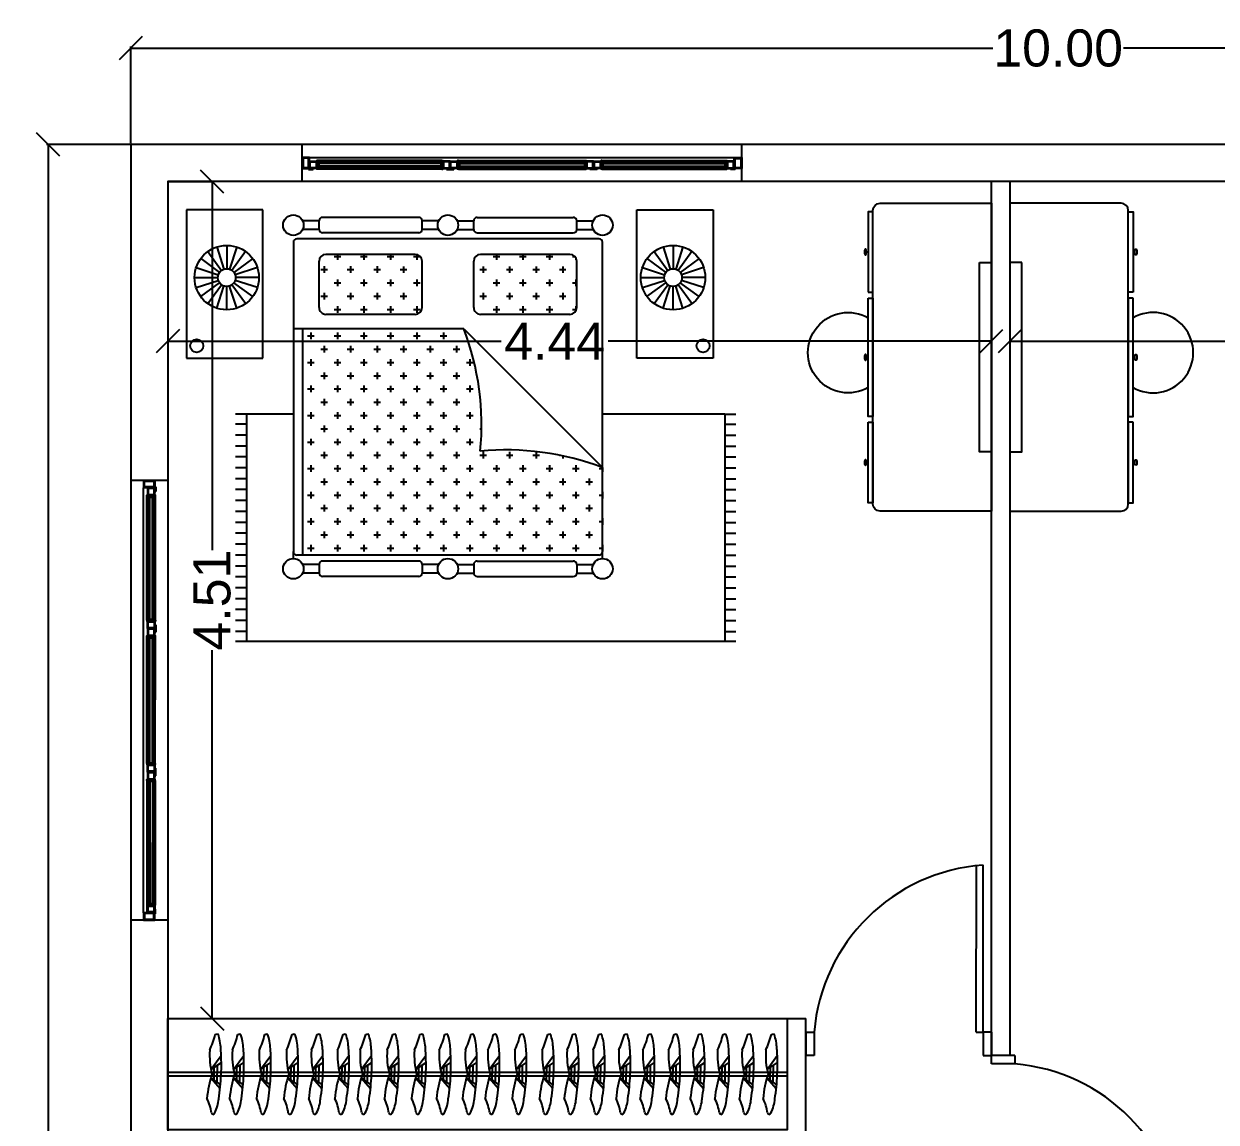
# Model space of a CAD drawing. Header units: inches. Extents: x 15.9 to 69.3, y 9.8 to 45.5.
# Drawn here: x 32.9 to 39.33, y 33.67 to 39.59 of the extents above; entities that cross this region are included whole.
import ezdxf

# ---------------------------------------------------------------- set-up
doc = ezdxf.new("R2010")
doc.units = ezdxf.units.IN
doc.header["$MEASUREMENT"] = 0
for name, color, linetype in [('1', 7, 'Continuous'), ('2', 2, 'Continuous'), ('furniture', 7, 'Continuous'), ('WINDOW', 8, 'Continuous')]:
    doc.layers.add(name, color=color, linetype=linetype)
doc.styles.add('eng-kadr', font='arial.ttf')
doc.dimstyles.new('dim-col', dxfattribs={"dimscale": 0.05, "dimtxt": 4, "dimasz": 2.5, "dimexe": 0.2, "dimexo": 0.1, "dimgap": 0.5, "dimtad": 0, "dimzin": 0, "dimdsep": 46, "dimtxsty": 'eng-kadr', "dimblk1": 'OBLIQUE', "dimblk2": 'OBLIQUE', "dimsah": 1, "dimcen": 0.1, "dimclrd": 5, "dimclre": 5, "dimclrt": 256, "dimazin": 0, "dimtfac": 0.066667, "dimtofl": 0, "dimtmove": 2, "dimatfit": 2, "dimldrblk": 'OBLIQUE', "dimfxl": 0.2, "dimtolj": 1, "dimtzin": 0, "dimarcsym": 0})
pattern_1 = [(360, (27941.711, 7985.355), (5.4539078, 5.4539078), [2.7269539, -8.1808617]), (90, (27943.0743, 7983.992), (-5.4539078, 5.4539078), [2.7269539, -8.1808617])]

# ---------------------------------------------------------------- blocks, each defined once
blk = doc.blocks.new('bvbvbvbv')
for points in [[(117.5136, -6.243), (117.4736, -6.243), (117.4736, -6.303), (117.5136, -6.303)], [(117.5086, -6.248), (117.4786, -6.248), (117.4786, -6.298), (117.5086, -6.298)], [(117.5536, -6.303), (117.5136, -6.303), (117.5136, -6.263), (117.5536, -6.263)], [(117.5496, -6.299), (117.5176, -6.299), (117.5176, -6.267), (117.5496, -6.267)], [(118.232, -6.303), (118.272, -6.303), (118.272, -6.263), (118.232, -6.263)], [(118.236, -6.299), (118.268, -6.299), (118.268, -6.267), (118.236, -6.267)], [(118.312, -6.303), (118.272, -6.303), (118.272, -6.263), (118.312, -6.263)], [(118.308, -6.299), (118.276, -6.299), (118.276, -6.267), (118.308, -6.267)], [(119.0053, -6.303), (119.0453, -6.303), (119.0453, -6.263), (119.0053, -6.263)], [(119.0093, -6.299), (119.0413, -6.299), (119.0413, -6.267), (119.0093, -6.267)], [(119.0853, -6.303), (119.0453, -6.303), (119.0453, -6.263), (119.0853, -6.263)], [(119.0813, -6.299), (119.0493, -6.299), (119.0493, -6.267), (119.0813, -6.267)], [(119.7636, -6.303), (119.8036, -6.303), (119.8036, -6.263), (119.7636, -6.263)], [(119.7676, -6.299), (119.7996, -6.299), (119.7996, -6.267), (119.7676, -6.267)], [(119.8036, -6.243), (119.8436, -6.243), (119.8436, -6.303), (119.8036, -6.303)], [(119.8086, -6.248), (119.8386, -6.248), (119.8386, -6.298), (119.8086, -6.298)]]:
    blk.add_lwpolyline(points, close=True)
at = {"layer": 'WINDOW', "ltscale": 5}
for p, q in [((117.5138, -6.2428), (119.8038, -6.2428)), ((117.5536, -6.27), (117.5636, -6.27)), ((117.5536, -6.278), (117.5636, -6.278)), ((117.5536, -6.288), (117.5636, -6.288)), ((117.5536, -6.296), (117.5636, -6.296)), ((118.23, -6.272), (117.5556, -6.272)), ((117.5556, -6.272), (117.5556, -6.276)), ((118.23, -6.276), (117.5556, -6.276)), ((118.23, -6.29), (117.5556, -6.29)), ((117.5556, -6.294), (117.5556, -6.29)), ((118.23, -6.294), (117.5556, -6.294)), ((118.227, -6.26), (117.5586, -6.26)), ((117.5636, -6.27), (117.5636, -6.272)), ((118.232, -6.27), (117.5636, -6.27)), ((117.5636, -6.278), (117.5636, -6.276)), ((117.5636, -6.278), (117.5636, -6.288)), ((117.5636, -6.288), (117.5636, -6.29)), ((117.5636, -6.296), (117.5636, -6.294)), ((118.232, -6.296), (117.5636, -6.296)), ((118.232, -6.27), (118.222, -6.27)), ((118.222, -6.27), (118.222, -6.272)), ((118.222, -6.278), (118.222, -6.276)), ((118.232, -6.278), (118.222, -6.278)), ((118.222, -6.278), (118.222, -6.288)), ((118.232, -6.288), (118.222, -6.288)), ((118.222, -6.288), (118.222, -6.29)), ((118.222, -6.296), (118.222, -6.294)), ((118.232, -6.296), (118.222, -6.296)), ((118.23, -6.272), (118.23, -6.276)), ((118.23, -6.294), (118.23, -6.29)), ((118.312, -6.27), (118.322, -6.27)), ((118.312, -6.27), (118.9953, -6.27)), ((118.312, -6.278), (118.322, -6.278)), ((118.312, -6.288), (118.322, -6.288)), ((118.312, -6.296), (118.322, -6.296)), ((118.312, -6.296), (118.9953, -6.296)), ((118.314, -6.272), (118.314, -6.276)), ((118.314, -6.272), (119.0033, -6.272)), ((118.314, -6.276), (119.0033, -6.276)), ((118.314, -6.294), (118.314, -6.29)), ((118.314, -6.29), (119.0033, -6.29)), ((118.314, -6.294), (119.0033, -6.294)), ((118.317, -6.26), (119.0003, -6.26)), ((118.322, -6.27), (118.322, -6.272)), ((118.322, -6.278), (118.322, -6.276)), ((118.322, -6.278), (118.322, -6.288)), ((118.322, -6.288), (118.322, -6.29)), ((118.322, -6.296), (118.322, -6.294)), ((119.0053, -6.27), (118.9953, -6.27)), ((118.9953, -6.27), (118.9953, -6.272)), ((118.9953, -6.278), (118.9953, -6.276)), ((119.0053, -6.278), (118.9953, -6.278)), ((118.9953, -6.278), (118.9953, -6.288)), ((119.0053, -6.288), (118.9953, -6.288)), ((118.9953, -6.288), (118.9953, -6.29)), ((118.9953, -6.296), (118.9953, -6.294)), ((119.0053, -6.296), (118.9953, -6.296)), ((119.0033, -6.272), (119.0033, -6.276)), ((119.0033, -6.294), (119.0033, -6.29)), ((119.0853, -6.27), (119.0953, -6.27)), ((119.0853, -6.27), (119.7536, -6.27)), ((119.0853, -6.278), (119.0953, -6.278)), ((119.0853, -6.288), (119.0953, -6.288)), ((119.0853, -6.296), (119.0953, -6.296)), ((119.0853, -6.296), (119.7536, -6.296)), ((119.0873, -6.272), (119.0873, -6.276)), ((119.0873, -6.272), (119.7616, -6.272)), ((119.0873, -6.276), (119.7616, -6.276)), ((119.0873, -6.294), (119.0873, -6.29)), ((119.0873, -6.29), (119.7616, -6.29)), ((119.0873, -6.294), (119.7616, -6.294)), ((119.0903, -6.26), (119.7586, -6.26)), ((119.0953, -6.27), (119.0953, -6.272)), ((119.0953, -6.278), (119.0953, -6.276)), ((119.0953, -6.278), (119.0953, -6.288)), ((119.0953, -6.288), (119.0953, -6.29)), ((119.0953, -6.296), (119.0953, -6.294)), ((119.7636, -6.27), (119.7536, -6.27)), ((119.7536, -6.27), (119.7536, -6.272)), ((119.7536, -6.278), (119.7536, -6.276)), ((119.7636, -6.278), (119.7536, -6.278)), ((119.7536, -6.278), (119.7536, -6.288)), ((119.7636, -6.288), (119.7536, -6.288)), ((119.7536, -6.288), (119.7536, -6.29)), ((119.7536, -6.296), (119.7536, -6.294)), ((119.7636, -6.296), (119.7536, -6.296)), ((119.7616, -6.272), (119.7616, -6.276)), ((119.7616, -6.294), (119.7616, -6.29)), ((117.5086, -6.308), (117.5086, -6.303)), ((117.5086, -6.308), (117.5336, -6.308)), ((117.5336, -6.303), (117.5336, -6.308)), ((118.227, -6.306), (117.5586, -6.306)), ((118.252, -6.303), (118.252, -6.308)), ((118.252, -6.308), (118.292, -6.308)), ((118.292, -6.303), (118.292, -6.308)), ((118.317, -6.306), (119.0003, -6.306)), ((119.0253, -6.303), (119.0253, -6.308)), ((119.0653, -6.308), (119.0253, -6.308)), ((119.0653, -6.303), (119.0653, -6.308)), ((119.0903, -6.306), (119.7586, -6.306)), ((119.7836, -6.303), (119.7836, -6.308)), ((119.8086, -6.308), (119.7836, -6.308)), ((119.8086, -6.308), (119.8086, -6.303))]:
    blk.add_line(p, q, dxfattribs=at)
for points in [[(117.5586, -6.27), (117.5586, -6.26), (117.5536, -6.26), (117.5536, -6.27)], [(117.5586, -6.296), (117.5586, -6.306), (117.5536, -6.306), (117.5536, -6.296)], [(117.5576, -6.269), (117.5576, -6.261), (117.5546, -6.261), (117.5546, -6.269)], [(117.5576, -6.297), (117.5576, -6.305), (117.5546, -6.305), (117.5546, -6.297)], [(118.227, -6.27), (118.227, -6.26), (118.232, -6.26), (118.232, -6.27)], [(118.227, -6.296), (118.227, -6.306), (118.232, -6.306), (118.232, -6.296)], [(118.228, -6.269), (118.228, -6.261), (118.231, -6.261), (118.231, -6.269)], [(118.228, -6.297), (118.228, -6.305), (118.231, -6.305), (118.231, -6.297)], [(118.317, -6.27), (118.317, -6.26), (118.312, -6.26), (118.312, -6.27)], [(118.317, -6.296), (118.317, -6.306), (118.312, -6.306), (118.312, -6.296)], [(118.316, -6.269), (118.316, -6.261), (118.313, -6.261), (118.313, -6.269)], [(118.316, -6.297), (118.316, -6.305), (118.313, -6.305), (118.313, -6.297)], [(119.0003, -6.27), (119.0003, -6.26), (119.0053, -6.26), (119.0053, -6.27)], [(119.0003, -6.296), (119.0003, -6.306), (119.0053, -6.306), (119.0053, -6.296)], [(119.0013, -6.269), (119.0013, -6.261), (119.0043, -6.261), (119.0043, -6.269)], [(119.0013, -6.297), (119.0013, -6.305), (119.0043, -6.305), (119.0043, -6.297)], [(119.0903, -6.27), (119.0903, -6.26), (119.0853, -6.26), (119.0853, -6.27)], [(119.0903, -6.296), (119.0903, -6.306), (119.0853, -6.306), (119.0853, -6.296)], [(119.0893, -6.269), (119.0893, -6.261), (119.0863, -6.261), (119.0863, -6.269)], [(119.0893, -6.297), (119.0893, -6.305), (119.0863, -6.305), (119.0863, -6.297)], [(119.7586, -6.27), (119.7586, -6.26), (119.7636, -6.26), (119.7636, -6.27)], [(119.7586, -6.296), (119.7586, -6.306), (119.7636, -6.306), (119.7636, -6.296)], [(119.7596, -6.269), (119.7596, -6.261), (119.7626, -6.261), (119.7626, -6.269)], [(119.7596, -6.297), (119.7596, -6.305), (119.7626, -6.305), (119.7626, -6.297)]]:
    blk.add_lwpolyline(points, close=True, dxfattribs=at)
blk = doc.blocks.new('_Oblique')
at = {"color": 0, "lineweight": -2}
blk.add_line((-0.5, -0.5), (0.5, 0.5), dxfattribs=at)
blk = doc.blocks.new('*D1914')
at = {"color": 5, "lineweight": -2, "ltscale": 0.06, "transparency": 16777216}
for p, q in [((33.4776, 38.9401), (33.4776, 39.464)), ((33.4776, 39.454), (38.1249, 39.454)), ((43.4776, 39.454), (38.8303, 39.454)), ((43.4776, 38.9401), (43.4776, 39.464))]:
    blk.add_line(p, q, dxfattribs=at)
at = {"layer": 'Defpoints', "color": 0, "ltscale": 0.06, "transparency": 16777216}
for p in [(43.4776, 39.454), (33.4776, 38.9351), (43.4776, 38.9351)]:
    blk.add_point(p, dxfattribs=at)
at = {"color": 5, "lineweight": -2, "ltscale": 0.06, "transparency": 16777216, "xscale": 0.125, "yscale": 0.125, "zscale": 0.125, "rotation": 180}
blk.add_blockref('_Oblique', (33.4776, 39.454), dxfattribs=at)
at = {"color": 5, "lineweight": -2, "ltscale": 0.06, "transparency": 16777216, "xscale": 0.125, "yscale": 0.125, "zscale": 0.125}
blk.add_blockref('_Oblique', (43.4776, 39.454), dxfattribs=at)
at = {"ltscale": 0.06, "transparency": 16777216, "insert": (38.4776, 39.454), "char_height": 0.2, "attachment_point": 5, "style": 'eng-kadr'}
blk.add_mtext('\\A1;10.00', dxfattribs=at)
blk = doc.blocks.new('*D1915')
at = {"color": 5, "lineweight": -2, "ltscale": 0.06, "transparency": 16777216}
for p, q in [((33.4726, 38.9351), (33.0227, 38.9351)), ((33.0327, 38.9351), (33.0327, 32.7878)), ((33.0327, 25.9351), (33.0327, 32.0824)), ((33.4726, 25.9351), (33.0227, 25.9351))]:
    blk.add_line(p, q, dxfattribs=at)
at = {"layer": 'Defpoints', "color": 0, "ltscale": 0.06, "transparency": 16777216}
for p in [(33.4776, 38.9351), (33.0327, 25.9351), (33.4776, 25.9351)]:
    blk.add_point(p, dxfattribs=at)
at = {"color": 5, "lineweight": -2, "ltscale": 0.06, "transparency": 16777216, "xscale": 0.125, "yscale": 0.125, "zscale": 0.125}
for p, rotation in [((33.0327, 38.9351), 90), ((33.0327, 25.9351), 270)]:
    blk.add_blockref('_Oblique', p, dxfattribs=dict(at, rotation=rotation))
at = {"ltscale": 0.06, "transparency": 16777216, "insert": (33.0327, 32.4351), "char_height": 0.2, "attachment_point": 5, "rotation": 90, "style": 'eng-kadr'}
blk.add_mtext('\\A1;13.00', dxfattribs=at)
blk = doc.blocks.new('uyu')
for p, q in [((110.7505, -12.7302), (110.7505, -12.2882)), ((110.7682, -12.7302), (110.7682, -12.2882)), ((110.2991, -12.7302), (110.3212, -12.7302)), ((110.2991, -12.7302), (110.2991, -12.7921)), ((110.3212, -12.7302), (110.3212, -12.7921)), ((110.7505, -12.7302), (110.7682, -12.7302)), ((110.7682, -12.7302), (110.7682, -12.7921)), ((110.7903, -12.7302), (110.7682, -12.7302)), ((110.7903, -12.7302), (110.7903, -12.7921)), ((110.3212, -12.7921), (110.2991, -12.7921)), ((110.7682, -12.7921), (110.7903, -12.7921))]:
    blk.add_line(p, q)
blk.add_arc((110.8019, -12.7692), 0.4823, 94.0085, 175.3572)
blk = doc.blocks.new('T-TABEAL')
for p, q in [((-0.5, 0.62), (-0.5, -0.62)), ((0, 0.65), (-0.47, 0.65)), ((0, -0.65), (0, 0.65)), ((-0.5279, 0.4444), (-0.52, 0.4444)), ((-0.5279, 0), (-0.52, 0)), ((-0.5279, -0.4444), (-0.52, -0.4444)), ((-0.47, -0.65), (0, -0.65))]:
    blk.add_line(p, q)
for points in [[(-0.52, 0.2744), (-0.5, 0.2744), (-0.5, 0.6144), (-0.52, 0.6144)], [(-0.05, -0.4), (0, -0.4), (0, 0.4), (-0.05, 0.4)], [(-0.52, -0.25), (-0.5, -0.25), (-0.5, 0.25), (-0.52, 0.25)], [(-0.52, -0.2744), (-0.5, -0.2744), (-0.5, -0.6144), (-0.52, -0.6144)]]:
    blk.add_lwpolyline(points, close=True)
for centre, radius, start, end in [((-0.47, 0.62), 0.03, 90, 180), ((-0.6049, -0.0193), 0.1696, 59.9688, 300.0312), ((-0.47, -0.62), 0.03, 180, 270)]:
    blk.add_arc(centre, radius, start, end)
for centre in [(-0.532, 0.4448), (-0.532, 0.0004), (-0.532, -0.4441)]:
    blk.add_ellipse(centre, major_axis=(0, 0.0124), ratio=0.333329)
blk = doc.blocks.new('eee')
at = {"layer": '1'}
h = blk.add_hatch(dxfattribs=at)
h.set_pattern_fill('CROSS', color=256, scale=21.815631, angle=360, style=0)
h.set_pattern_definition(pattern_1)
h.paths.add_polyline_path([(141.99, 169.74), (141.99, 47.76), (48.95, 47.76), (48.95, 114.1, -0.115904), (99.24, 120.87, -0.115904), (106.01, 171.16), (140.57, 171.16, -0.414214)])
h = blk.add_hatch(dxfattribs=at)
h.set_pattern_fill('CROSS', color=256, scale=21.815631, angle=360, style=0)
h.set_pattern_definition(pattern_1)
h.paths.add_polyline_path([(18.31, 157.73, -0.414218), (21.13, 160.56, 0.000004), (21.13, 160.56), (40.12, 160.56, -0.414214), (42.95, 157.73), (42.95, 120.97, -0.414214), (40.12, 118.15), (21.13, 118.15, -0.414214), (18.31, 120.97)])
h.paths.add_polyline_path([(21.13, 96.94, 0.414214), (18.31, 94.11), (18.31, 57.36, 0.414214), (21.13, 54.53), (40.12, 54.53, 0.414214), (42.95, 57.36), (42.95, 94.11, 0.414214), (40.12, 96.94)])
for p, q in [((83.96, 221.56), (83.96, 226.05)), ((88.13, 221.56), (88.13, 226.05)), ((92.62, 221.56), (92.62, 226.05)), ((97.11, 221.56), (97.11, 226.05)), ((101.59, 221.56), (101.59, 226.05)), ((106.08, 221.56), (106.08, 226.05)), ((110.57, 221.56), (110.57, 226.05)), ((115.06, 221.56), (115.06, 226.05)), ((119.55, 221.56), (119.55, 226.05)), ((124.04, 221.56), (124.04, 226.05)), ((128.52, 221.56), (128.52, 226.05)), ((133.01, 221.56), (133.01, 226.05)), ((137.5, 221.56), (137.5, 226.05)), ((141.99, 221.56), (141.99, 226.05)), ((146.48, 221.56), (146.48, 226.05)), ((150.97, 221.56), (150.97, 226.05)), ((155.45, 221.56), (155.45, 226.05)), ((159.94, 221.56), (159.94, 226.05)), ((164.43, 221.56), (164.43, 226.05)), ((168.92, 221.56), (168.92, 226.05)), ((173.41, 221.56), (173.41, 226.05)), ((177.57, 226.05), (177.57, 20.14)), ((83.98, 221.51), (177.57, 221.51)), ((83.98, 221.51), (83.98, 171.16)), ((0, 216.7), (60.92, 216.7)), ((0, 185.33), (0, 216.7)), ((60.92, 216.7), (60.92, 185.33)), ((23.73, 212.79), (26.7, 203.66)), ((27.83, 213.44), (27.83, 203.84)), ((31.92, 212.79), (28.96, 203.66)), ((17.1, 207.98), (24.87, 202.33)), ((20.04, 210.91), (25.68, 203.14)), ((35.62, 210.91), (29.97, 203.14)), ((38.55, 207.98), (30.78, 202.33)), ((15.22, 204.28), (24.36, 201.31)), ((40.44, 204.28), (31.3, 201.31)), ((60.92, 204.21), (60.92, 204.21)), ((14.57, 200.19), (24.18, 200.19)), ((15.22, 196.09), (24.36, 199.06)), ((17.1, 192.39), (24.87, 198.04)), ((20.04, 189.46), (25.68, 197.23)), ((23.73, 187.58), (26.7, 196.71)), ((27.83, 186.93), (27.83, 196.53)), ((31.92, 187.58), (28.96, 196.71)), ((35.62, 189.46), (29.97, 197.23)), ((38.55, 192.39), (30.78, 198.04)), ((40.44, 196.09), (31.3, 199.06)), ((41.08, 200.19), (31.48, 200.19)), ((60.92, 185.33), (0, 185.33)), ((4.47, 160.56), (4.47, 167.34)), ((8, 160.56), (8, 167.34)), ((11.85, 169.74), (11.85, 45.34)), ((140.57, 171.16), (13.27, 171.16)), ((48.95, 114.1), (106.01, 171.16)), ((143.39, 171.16), (140.57, 171.16)), ((141.99, 169.74), (141.99, 45.34)), ((145.84, 160.56), (145.84, 167.34)), ((149.37, 160.56), (149.37, 167.34)), ((3.06, 119.56), (3.06, 159.14)), ((8, 160.56), (4.47, 160.56)), ((9.42, 119.56), (9.42, 159.14)), ((18.31, 157.73), (18.31, 120.97)), ((40.12, 160.56), (21.13, 160.56)), ((42.95, 157.73), (42.95, 120.97)), ((144.42, 119.56), (144.42, 159.14)), ((145.84, 160.56), (149.37, 160.56)), ((150.78, 119.56), (150.78, 159.14)), ((8, 118.15), (4.47, 118.15)), ((4.47, 111.36), (4.47, 118.15)), ((8, 111.36), (8, 118.15)), ((40.12, 118.15), (21.13, 118.15)), ((145.84, 111.36), (145.84, 118.15)), ((145.84, 118.15), (149.37, 118.15)), ((149.37, 111.36), (149.37, 118.15)), ((48.95, 114.1), (48.95, 43.93)), ((4.47, 103.72), (4.47, 96.94)), ((8, 103.72), (8, 96.94)), ((145.84, 103.72), (145.84, 96.94)), ((149.37, 103.72), (149.37, 96.94)), ((3.06, 95.53), (3.06, 55.95)), ((8, 96.94), (4.47, 96.94)), ((9.42, 95.53), (9.42, 55.95)), ((18.31, 94.11), (18.31, 57.36)), ((40.12, 96.94), (21.13, 96.94)), ((42.95, 94.11), (42.95, 57.36)), ((144.42, 95.53), (144.42, 55.95)), ((145.84, 96.94), (149.37, 96.94)), ((150.78, 95.53), (150.78, 55.95)), ((8, 54.53), (4.47, 54.53)), ((4.47, 54.53), (4.47, 47.75)), ((8, 54.53), (8, 47.75)), ((40.12, 54.53), (21.13, 54.53)), ((145.84, 54.53), (145.84, 47.75)), ((145.84, 54.53), (149.37, 54.53)), ((149.37, 54.53), (149.37, 47.75)), ((48.95, 47.76), (141.99, 47.76)), ((13.27, 43.93), (140.57, 43.93)), ((83.98, 43.93), (83.98, 23.96)), ((143.39, 43.93), (140.57, 43.93)), ((60.92, 31.37), (0, 31.37)), ((0, 31.37), (0, 0)), ((27.83, 29.77), (27.83, 20.16)), ((60.92, 0), (60.92, 31.37)), ((20.04, 27.23), (25.68, 19.47)), ((23.73, 29.12), (26.7, 19.98)), ((31.92, 29.12), (28.96, 19.98)), ((35.62, 27.23), (29.97, 19.47)), ((83.96, 24.63), (83.96, 20.14)), ((83.98, 24.63), (177.57, 24.63)), ((88.13, 24.63), (88.13, 20.14)), ((92.62, 24.63), (92.62, 20.14)), ((97.11, 24.63), (97.11, 20.14)), ((101.59, 24.63), (101.59, 20.14)), ((106.08, 24.63), (106.08, 20.14)), ((110.57, 24.63), (110.57, 20.14)), ((115.06, 24.63), (115.06, 20.14)), ((119.55, 24.63), (119.55, 20.14)), ((124.04, 24.63), (124.04, 20.14)), ((128.52, 24.63), (128.52, 20.14)), ((133.01, 24.63), (133.01, 20.14)), ((137.5, 24.63), (137.5, 20.14)), ((141.99, 24.63), (141.99, 20.14)), ((146.48, 24.63), (146.48, 20.14)), ((150.97, 24.63), (150.97, 20.14)), ((155.45, 24.63), (155.45, 20.14)), ((159.94, 24.63), (159.94, 20.14)), ((164.43, 24.63), (164.43, 20.14)), ((168.92, 24.63), (168.92, 20.14)), ((173.41, 24.63), (173.41, 20.14)), ((15.22, 20.61), (24.36, 17.64)), ((17.1, 24.3), (24.87, 18.66)), ((38.55, 24.3), (30.78, 18.66)), ((40.44, 20.61), (31.3, 17.64)), ((14.57, 16.51), (24.18, 16.51)), ((15.22, 12.41), (24.36, 15.38)), ((40.44, 12.41), (31.3, 15.38)), ((41.08, 16.51), (31.48, 16.51)), ((17.1, 8.72), (24.87, 14.36)), ((20.04, 5.79), (25.68, 13.56)), ((23.73, 3.9), (26.7, 13.04)), ((27.83, 3.26), (27.83, 12.86)), ((31.92, 3.9), (28.96, 13.04)), ((35.62, 5.79), (29.97, 13.56)), ((38.55, 8.72), (30.78, 14.36)), ((60.92, 12.49), (60.92, 12.49)), ((0, 0), (60.92, 0))]:
    blk.add_line(p, q, dxfattribs=at)
for centre, radius in [((27.83, 200.19), 13.26), ((55.9, 212.53), 2.68), ((27.83, 200.19), 3.65), ((6.24, 171.16), 4.21), ((147.6, 171.16), 4.21), ((6.24, 107.54), 4.21), ((147.6, 107.54), 4.21), ((6.24, 43.93), 4.21), ((147.6, 43.93), 4.21), ((27.83, 16.51), 13.26), ((27.83, 16.51), 3.65), ((55.9, 4.17), 2.68)]:
    blk.add_circle(centre, radius, dxfattribs=at)
for centre, radius, start, end in [((13.27, 169.74), 1.41, 90, 180), ((209.63, 131.6), 110.91, 159.1041, 185.5493), ((140.57, 169.74), 1.41, 0, 90), ((4.47, 159.14), 1.41, 90, 180), ((8, 159.14), 1.41, 0, 90), ((21.13, 157.73), 2.83, 90, 180), ((40.12, 157.73), 2.83, 0, 90), ((145.84, 159.14), 1.41, 90, 180), ((149.37, 159.14), 1.41, 0, 90), ((4.47, 119.56), 1.41, 180, 270), ((8, 119.56), 1.41, 270, 0), ((21.13, 120.97), 2.83, 180, 270), ((40.12, 120.97), 2.83, 270, 0), ((88.51, 10.48), 110.91, 84.4507, 110.8959), ((145.84, 119.56), 1.41, 180, 270), ((149.37, 119.56), 1.41, 270, 0), ((4.47, 95.53), 1.41, 90, 180), ((8, 95.53), 1.41, 0, 90), ((21.13, 94.11), 2.83, 90, 180), ((40.12, 94.11), 2.83, 0, 90), ((145.84, 95.53), 1.41, 90, 180), ((149.37, 95.53), 1.41, 0, 90), ((4.47, 55.95), 1.41, 180, 270), ((8, 55.95), 1.41, 270, 0), ((21.13, 57.36), 2.83, 180, 270), ((40.12, 57.36), 2.83, 270, 0), ((145.84, 55.95), 1.41, 180, 270), ((149.37, 55.95), 1.41, 270, 0), ((13.27, 45.34), 1.41, 180, 270), ((140.57, 45.34), 1.41, 270, 0)]:
    blk.add_arc(centre, radius, start, end, dxfattribs=at)
blk = doc.blocks.new('*D1931')
at = {"color": 5, "lineweight": -2, "ltscale": 0.06, "transparency": 16777216}
for p, q in [((33.6826, 38.7351), (33.9264, 38.7351)), ((33.9164, 38.7351), (33.9164, 36.7496)), ((33.9164, 34.2251), (33.9164, 36.2106)), ((33.6826, 34.2251), (33.9264, 34.2251))]:
    blk.add_line(p, q, dxfattribs=at)
at = {"layer": 'Defpoints', "color": 0, "ltscale": 0.06, "transparency": 16777216}
for p in [(33.6776, 38.7351), (33.6776, 34.2251), (33.9164, 34.2251)]:
    blk.add_point(p, dxfattribs=at)
at = {"color": 5, "lineweight": -2, "ltscale": 0.06, "transparency": 16777216, "xscale": 0.125, "yscale": 0.125, "zscale": 0.125}
for p, rotation in [((33.9164, 38.7351), 90), ((33.9164, 34.2251), 270)]:
    blk.add_blockref('_Oblique', p, dxfattribs=dict(at, rotation=rotation))
at = {"ltscale": 0.06, "transparency": 16777216, "insert": (33.9164, 36.4801), "char_height": 0.2, "attachment_point": 5, "rotation": 90, "style": 'eng-kadr'}
blk.add_mtext('\\A1;4.51', dxfattribs=at)
blk = doc.blocks.new('*D1932')
at = {"color": 5, "lineweight": -2, "ltscale": 0.06, "transparency": 16777216}
for p, q in [((33.6776, 38.6135), (33.6776, 37.8648)), ((38.1176, 38.6135), (38.1176, 37.8648)), ((33.6776, 37.8748), (35.4751, 37.8748)), ((38.1176, 37.8748), (36.0518, 37.8748))]:
    blk.add_line(p, q, dxfattribs=at)
at = {"layer": 'Defpoints', "color": 0, "ltscale": 0.06, "transparency": 16777216}
for p in [(33.6776, 38.6185), (38.1176, 38.6185), (38.1176, 37.8748)]:
    blk.add_point(p, dxfattribs=at)
at = {"color": 5, "lineweight": -2, "ltscale": 0.06, "transparency": 16777216, "xscale": 0.125, "yscale": 0.125, "zscale": 0.125, "rotation": 180}
blk.add_blockref('_Oblique', (33.6776, 37.8748), dxfattribs=at)
at = {"color": 5, "lineweight": -2, "ltscale": 0.06, "transparency": 16777216, "xscale": 0.125, "yscale": 0.125, "zscale": 0.125}
blk.add_blockref('_Oblique', (38.1176, 37.8748), dxfattribs=at)
at = {"ltscale": 0.06, "transparency": 16777216, "insert": (35.7634, 37.8748), "char_height": 0.2, "attachment_point": 5, "style": 'eng-kadr'}
blk.add_mtext('\\A1;4.44', dxfattribs=at)
blk = doc.blocks.new('*D1933')
at = {"color": 5, "lineweight": -2, "ltscale": 0.06, "transparency": 16777216}
for p, q in [((43.2776, 38.7301), (43.2776, 37.8648)), ((38.2176, 38.6135), (38.2176, 37.8648)), ((38.2176, 37.8748), (40.2871, 37.8748)), ((43.2776, 37.8748), (40.8564, 37.8748))]:
    blk.add_line(p, q, dxfattribs=at)
at = {"layer": 'Defpoints', "color": 0, "ltscale": 0.06, "transparency": 16777216}
for p in [(43.2776, 38.7351), (38.2176, 38.6185), (38.2176, 37.8748)]:
    blk.add_point(p, dxfattribs=at)
at = {"color": 5, "lineweight": -2, "ltscale": 0.06, "transparency": 16777216, "xscale": 0.125, "yscale": 0.125, "zscale": 0.125, "rotation": 180}
blk.add_blockref('_Oblique', (38.2176, 37.8748), dxfattribs=at)
at = {"color": 5, "lineweight": -2, "ltscale": 0.06, "transparency": 16777216, "xscale": 0.125, "yscale": 0.125, "zscale": 0.125}
blk.add_blockref('_Oblique', (43.2776, 37.8748), dxfattribs=at)
at = {"ltscale": 0.06, "transparency": 16777216, "insert": (40.5718, 37.8748), "char_height": 0.2, "attachment_point": 5, "style": 'eng-kadr'}
blk.add_mtext('\\A1;5.06', dxfattribs=at)

msp = doc.modelspace()

# ---------------------------------------------------------------- linework, layer by layer
at = {"color": 8, "linetype": 'ByBlock'}
for p, q in [((33.9099, 33.951), (33.9653, 34.0259)), ((34.0319, 33.951), (34.0872, 34.0259)), ((34.1774, 33.951), (34.2327, 34.0259)), ((34.3243, 33.951), (34.3797, 34.0259)), ((34.4585, 33.951), (34.5139, 34.0259)), ((34.599, 33.951), (34.6543, 34.0259)), ((34.7209, 33.951), (34.7763, 34.0259)), ((34.8664, 33.951), (34.9218, 34.0259)), ((35.0134, 33.951), (35.0687, 34.0259)), ((35.1476, 33.951), (35.2029, 34.0259)), ((35.288, 33.951), (35.3434, 34.0259)), ((35.41, 33.951), (35.4654, 34.0259)), ((35.5555, 33.951), (35.6109, 34.0259)), ((35.7024, 33.951), (35.7578, 34.0259)), ((35.8366, 33.951), (35.892, 34.0259)), ((35.9771, 33.951), (36.0325, 34.0259)), ((36.1155, 33.951), (36.1709, 34.0259)), ((36.2455, 33.951), (36.3009, 34.0259)), ((36.3839, 33.951), (36.4393, 34.0259)), ((36.516, 33.951), (36.5714, 34.0259)), ((36.6481, 33.951), (36.7034, 34.0259)), ((36.7802, 33.951), (36.8355, 34.0259)), ((36.9081, 33.951), (36.9634, 34.0259)), ((33.9099, 33.951), (33.9663, 33.9878)), ((33.9268, 33.8937), (33.9279, 33.9627)), ((33.9436, 33.8815), (33.945, 33.9739)), ((34.0319, 33.951), (34.0883, 33.9878)), ((34.0488, 33.8937), (34.0499, 33.9627)), ((34.0656, 33.8815), (34.067, 33.9739)), ((34.1774, 33.951), (34.2338, 33.9878)), ((34.1943, 33.8937), (34.1954, 33.9627)), ((34.2111, 33.8815), (34.2125, 33.9739)), ((34.3243, 33.951), (34.3807, 33.9878)), ((34.3412, 33.8937), (34.3423, 33.9627)), ((34.358, 33.8815), (34.3594, 33.9739)), ((34.4585, 33.951), (34.5149, 33.9878)), ((34.4754, 33.8937), (34.4765, 33.9627)), ((34.4922, 33.8815), (34.4936, 33.9739)), ((34.599, 33.951), (34.6554, 33.9878)), ((34.6159, 33.8937), (34.617, 33.9627)), ((34.6327, 33.8815), (34.6341, 33.9739)), ((34.7209, 33.951), (34.7774, 33.9878)), ((34.7378, 33.8937), (34.7389, 33.9627)), ((34.7546, 33.8815), (34.7561, 33.9739)), ((34.8664, 33.951), (34.9229, 33.9878)), ((34.8833, 33.8937), (34.8844, 33.9627)), ((34.9001, 33.8815), (34.9016, 33.9739)), ((35.0134, 33.951), (35.0698, 33.9878)), ((35.0303, 33.8937), (35.0314, 33.9627)), ((35.0471, 33.8815), (35.0485, 33.9739)), ((35.1476, 33.951), (35.204, 33.9878)), ((35.1645, 33.8937), (35.1655, 33.9627)), ((35.1812, 33.8815), (35.1827, 33.9739)), ((35.288, 33.951), (35.3445, 33.9878)), ((35.3049, 33.8937), (35.306, 33.9627)), ((35.3217, 33.8815), (35.3232, 33.9739)), ((35.41, 33.951), (35.4664, 33.9878)), ((35.4269, 33.8937), (35.428, 33.9627)), ((35.4437, 33.8815), (35.4452, 33.9739)), ((35.5555, 33.951), (35.612, 33.9878)), ((35.5724, 33.8937), (35.5735, 33.9627)), ((35.5892, 33.8815), (35.5907, 33.9739)), ((35.7024, 33.951), (35.7589, 33.9878)), ((35.7193, 33.8937), (35.7204, 33.9627)), ((35.7361, 33.8815), (35.7376, 33.9739)), ((35.8366, 33.951), (35.8931, 33.9878)), ((35.8535, 33.8937), (35.8546, 33.9627)), ((35.8703, 33.8815), (35.8718, 33.9739)), ((35.9771, 33.951), (36.0335, 33.9878)), ((35.994, 33.8937), (35.9951, 33.9627)), ((36.0108, 33.8815), (36.0123, 33.9739)), ((36.1155, 33.951), (36.1719, 33.9878)), ((36.1324, 33.8937), (36.1335, 33.9627)), ((36.1492, 33.8815), (36.1507, 33.9739)), ((36.2455, 33.951), (36.3019, 33.9878)), ((36.2624, 33.8937), (36.2635, 33.9627)), ((36.2792, 33.8815), (36.2807, 33.9739)), ((36.3839, 33.951), (36.4403, 33.9878)), ((36.4008, 33.8937), (36.4019, 33.9627)), ((36.4176, 33.8815), (36.419, 33.9739)), ((36.516, 33.951), (36.5724, 33.9878)), ((36.5329, 33.8937), (36.534, 33.9627)), ((36.5497, 33.8815), (36.5511, 33.9739)), ((36.6481, 33.951), (36.7045, 33.9878)), ((36.665, 33.8937), (36.6661, 33.9627)), ((36.6818, 33.8815), (36.6832, 33.9739)), ((36.7802, 33.951), (36.8366, 33.9878)), ((36.7971, 33.8937), (36.7982, 33.9627)), ((36.8139, 33.8815), (36.8153, 33.9739)), ((36.9081, 33.951), (36.9645, 33.9878)), ((36.925, 33.8937), (36.9261, 33.9627)), ((36.9418, 33.8815), (36.9432, 33.9739)), ((33.6776, 33.9144), (33.6776, 33.9357)), ((33.6776, 33.9357), (37.0176, 33.9357)), ((37.0176, 33.9144), (33.6776, 33.9144)), ((33.9096, 33.9061), (33.9615, 33.8686)), ((33.9096, 33.9061), (33.9601, 33.8478)), ((34.0316, 33.9061), (34.0835, 33.8686)), ((34.0316, 33.9061), (34.082, 33.8478)), ((34.1771, 33.9061), (34.2275, 33.8478)), ((34.1771, 33.9061), (34.229, 33.8686)), ((34.324, 33.9061), (34.3759, 33.8686)), ((34.324, 33.9061), (34.3745, 33.8478)), ((34.4582, 33.9061), (34.5101, 33.8686)), ((34.4582, 33.9061), (34.5086, 33.8478)), ((34.5987, 33.9061), (34.6506, 33.8686)), ((34.5987, 33.9061), (34.6491, 33.8478)), ((34.7206, 33.9061), (34.7726, 33.8686)), ((34.7206, 33.9061), (34.7711, 33.8478)), ((34.8662, 33.9061), (34.9166, 33.8478)), ((34.8662, 33.9061), (34.9181, 33.8686)), ((35.0131, 33.9061), (35.065, 33.8686)), ((35.0131, 33.9061), (35.0635, 33.8478)), ((35.1473, 33.9061), (35.1992, 33.8686)), ((35.1473, 33.9061), (35.1977, 33.8478)), ((35.2877, 33.9061), (35.3397, 33.8686)), ((35.2877, 33.9061), (35.3382, 33.8478)), ((35.4097, 33.9061), (35.4616, 33.8686)), ((35.4097, 33.9061), (35.4602, 33.8478)), ((35.5552, 33.9061), (35.6057, 33.8478)), ((35.5552, 33.9061), (35.6071, 33.8686)), ((35.7021, 33.9061), (35.7541, 33.8686)), ((35.7021, 33.9061), (35.7526, 33.8478)), ((35.8363, 33.9061), (35.8883, 33.8686)), ((35.8363, 33.9061), (35.8868, 33.8478)), ((35.9768, 33.9061), (36.0287, 33.8686)), ((35.9768, 33.9061), (36.0273, 33.8478)), ((36.1152, 33.9061), (36.1671, 33.8686)), ((36.1152, 33.9061), (36.1657, 33.8478)), ((36.2452, 33.9061), (36.2971, 33.8686)), ((36.2452, 33.9061), (36.2957, 33.8478)), ((36.3836, 33.9061), (36.4355, 33.8686)), ((36.3836, 33.9061), (36.4341, 33.8478)), ((36.5157, 33.9061), (36.5676, 33.8686)), ((36.5157, 33.9061), (36.5661, 33.8478)), ((36.6478, 33.9061), (36.6997, 33.8686)), ((36.6478, 33.9061), (36.6982, 33.8478)), ((36.7799, 33.9061), (36.8318, 33.8686)), ((36.7799, 33.9061), (36.8303, 33.8478)), ((36.9078, 33.9061), (36.9597, 33.8686)), ((36.9078, 33.9061), (36.9582, 33.8478)), ((37.0176, 33.9357), (37.0176, 33.9144))]:
    msp.add_line(p, q, dxfattribs=at)
at = {"ltscale": 0.06}
for points in [[(33.4776, 25.9351), (43.4776, 25.9351), (43.4776, 38.9351), (33.4776, 38.9351), (33.4776, 25.9351)], [(34.4015, 38.7357), (34.4015, 38.9357)], [(36.7715, 38.7351), (36.7715, 38.9351)], [(38.2176, 38.7351), (33.6776, 38.7351), (33.6776, 26.1351), (37.9571, 26.1351)], [(38.1176, 34.0251), (38.1176, 38.7351)], [(43.2776, 27.2851), (43.2776, 38.7351), (38.2176, 38.7351)], [(38.2176, 38.7351), (38.2176, 34.025)], [(33.6776, 37.1251), (33.4776, 37.1251)], [(33.677, 34.7551), (33.477, 34.7551)], [(33.6776, 33.6251), (33.6776, 34.2251), (37.0176, 34.2251), (37.0176, 33.6251), (33.6776, 33.6251), (33.6776, 33.6251)], [(37.0176, 34.2251), (37.1176, 34.2251)], [(37.1176, 33.5251), (37.1176, 34.2251)], [(37.1176, 34.1251), (37.1176, 34.0251)], [(38.2176, 34.025), (38.1176, 34.0251)]]:
    msp.add_lwpolyline(points, dxfattribs=at)
at = {"color": 8, "linetype": 'ByBlock'}
for centre, radius, start, end in [((33.3519, 34.2965), 0.6025, 336.2841, 344.8368), ((33.9231, 34.1927), 0.0547, 280.84977, 293.20617), ((33.902, 34.106), 0.0562, 27.22133, 40.43396), ((33.4739, 34.2965), 0.6025, 336.2841, 344.8368), ((34.0451, 34.1927), 0.0547, 280.84977, 293.20617), ((34.0239, 34.106), 0.0562, 27.22133, 40.43396), ((33.6194, 34.2965), 0.6025, 336.2841, 344.8368), ((34.1906, 34.1927), 0.0547, 280.84977, 293.20617), ((34.1695, 34.106), 0.0562, 27.22133, 40.43396), ((33.7663, 34.2965), 0.6025, 336.2841, 344.8368), ((34.3375, 34.1927), 0.0547, 280.84977, 293.20617), ((34.3164, 34.106), 0.0562, 27.22133, 40.43396), ((33.9005, 34.2965), 0.6025, 336.2841, 344.8368), ((34.4717, 34.1927), 0.0547, 280.84977, 293.20617), ((34.4506, 34.106), 0.0562, 27.22133, 40.43396), ((34.041, 34.2965), 0.6025, 336.2841, 344.8368), ((34.6122, 34.1927), 0.0547, 280.84977, 293.20617), ((34.591, 34.106), 0.0562, 27.22133, 40.43396), ((34.163, 34.2965), 0.6025, 336.2841, 344.8368), ((34.7342, 34.1927), 0.0547, 280.84977, 293.20617), ((34.713, 34.106), 0.0562, 27.22133, 40.43396), ((34.3085, 34.2965), 0.6025, 336.2841, 344.8368), ((34.8797, 34.1927), 0.0547, 280.84977, 293.20617), ((34.8585, 34.106), 0.0562, 27.22133, 40.43396), ((34.4554, 34.2965), 0.6025, 336.2841, 344.8368), ((35.0266, 34.1927), 0.0547, 280.84977, 293.20617), ((35.0054, 34.106), 0.0562, 27.22133, 40.43396), ((34.5896, 34.2965), 0.6025, 336.2841, 344.8368), ((35.1608, 34.1927), 0.0547, 280.84977, 293.20617), ((35.1396, 34.106), 0.0562, 27.22133, 40.43396), ((34.7301, 34.2965), 0.6025, 336.2841, 344.8368), ((35.3013, 34.1927), 0.0547, 280.84977, 293.20617), ((35.2801, 34.106), 0.0562, 27.22133, 40.43396), ((34.852, 34.2965), 0.6025, 336.2841, 344.8368), ((35.4233, 34.1927), 0.0547, 280.84977, 293.20617), ((35.4021, 34.106), 0.0562, 27.22133, 40.43396), ((34.9975, 34.2965), 0.6025, 336.2841, 344.8368), ((35.5688, 34.1927), 0.0547, 280.84977, 293.20617), ((35.5476, 34.106), 0.0562, 27.22133, 40.43396), ((35.1445, 34.2965), 0.6025, 336.2841, 344.8368), ((35.7157, 34.1927), 0.0547, 280.84977, 293.20617), ((35.6945, 34.106), 0.0562, 27.22133, 40.43396), ((35.2787, 34.2965), 0.6025, 336.2841, 344.8368), ((35.8499, 34.1927), 0.0547, 280.84977, 293.20617), ((35.8287, 34.106), 0.0562, 27.22133, 40.43396), ((35.4191, 34.2965), 0.6025, 336.2841, 344.8368), ((35.9904, 34.1927), 0.0547, 280.84977, 293.20617), ((35.9692, 34.106), 0.0562, 27.22133, 40.43396), ((35.5575, 34.2965), 0.6025, 336.2841, 344.8368), ((36.1288, 34.1927), 0.0547, 280.84977, 293.20617), ((36.1076, 34.106), 0.0562, 27.22133, 40.43396), ((35.6875, 34.2965), 0.6025, 336.2841, 344.8368), ((36.2588, 34.1927), 0.0547, 280.84977, 293.20617), ((36.2376, 34.106), 0.0562, 27.22133, 40.43396), ((35.8259, 34.2965), 0.6025, 336.2841, 344.8368), ((36.3971, 34.1927), 0.0547, 280.84977, 293.20617), ((36.376, 34.106), 0.0562, 27.22133, 40.43396), ((35.958, 34.2965), 0.6025, 336.2841, 344.8368), ((36.5292, 34.1927), 0.0547, 280.84977, 293.20617), ((36.5081, 34.106), 0.0562, 27.22133, 40.43396), ((36.0901, 34.2965), 0.6025, 336.2841, 344.8368), ((36.6613, 34.1927), 0.0547, 280.84977, 293.20617), ((36.6402, 34.106), 0.0562, 27.22133, 40.43396), ((36.2222, 34.2965), 0.6025, 336.2841, 344.8368), ((36.7934, 34.1927), 0.0547, 280.84977, 293.20617), ((36.7723, 34.106), 0.0562, 27.22133, 40.43396), ((36.3501, 34.2965), 0.6025, 336.2841, 344.8368), ((36.9213, 34.1927), 0.0547, 280.84977, 293.20617), ((36.9002, 34.106), 0.0562, 27.22133, 40.43396), ((33.6209, 34.0407), 0.3432, 1.92467, 15.3684), ((33.7429, 34.0407), 0.3432, 1.92467, 15.3684), ((33.8884, 34.0407), 0.3432, 1.92467, 15.3684), ((34.0353, 34.0407), 0.3432, 1.92467, 15.3684), ((34.1695, 34.0407), 0.3432, 1.92467, 15.3684), ((34.31, 34.0407), 0.3432, 1.92467, 15.3684), ((34.432, 34.0407), 0.3432, 1.92467, 15.3684), ((34.5775, 34.0407), 0.3432, 1.92467, 15.3684), ((34.7244, 34.0407), 0.3432, 1.92467, 15.3684), ((34.8586, 34.0407), 0.3432, 1.92467, 15.3684), ((34.9991, 34.0407), 0.3432, 1.92467, 15.3684), ((35.1211, 34.0407), 0.3432, 1.92467, 15.3684), ((35.2666, 34.0407), 0.3432, 1.92467, 15.3684), ((35.4135, 34.0407), 0.3432, 1.92467, 15.3684), ((35.5477, 34.0407), 0.3432, 1.92467, 15.3684), ((35.6882, 34.0407), 0.3432, 1.92467, 15.3684), ((35.8266, 34.0407), 0.3432, 1.92467, 15.3684), ((35.9566, 34.0407), 0.3432, 1.92467, 15.3684), ((36.0949, 34.0407), 0.3432, 1.92467, 15.3684), ((36.227, 34.0407), 0.3432, 1.92467, 15.3684), ((36.3591, 34.0407), 0.3432, 1.92467, 15.3684), ((36.4912, 34.0407), 0.3432, 1.92467, 15.3684), ((36.6191, 34.0407), 0.3432, 1.92467, 15.3684), ((34.3169, 34.0278), 0.4142, 176.34487, 194.28038), ((32.7654, 33.9765), 1.201, 357.40006, 3.61196), ((34.4388, 34.0278), 0.4142, 176.34487, 194.28038), ((32.8873, 33.9765), 1.201, 357.40006, 3.61196), ((34.5843, 34.0278), 0.4142, 176.34487, 194.28038), ((33.0329, 33.9765), 1.201, 357.40006, 3.61196), ((34.7313, 34.0278), 0.4142, 176.34487, 194.28038), ((33.1798, 33.9765), 1.201, 357.40006, 3.61196), ((34.8654, 34.0278), 0.4142, 176.34487, 194.28038), ((33.314, 33.9765), 1.201, 357.40006, 3.61196), ((35.0059, 34.0278), 0.4142, 176.34487, 194.28038), ((33.4544, 33.9765), 1.201, 357.40006, 3.61196), ((35.1279, 34.0278), 0.4142, 176.34487, 194.28038), ((33.5764, 33.9765), 1.201, 357.40006, 3.61196), ((35.2734, 34.0278), 0.4142, 176.34487, 194.28038), ((33.7219, 33.9765), 1.201, 357.40006, 3.61196), ((35.4203, 34.0278), 0.4142, 176.34487, 194.28038), ((33.8688, 33.9765), 1.201, 357.40006, 3.61196), ((35.5545, 34.0278), 0.4142, 176.34487, 194.28038), ((34.003, 33.9765), 1.201, 357.40006, 3.61196), ((35.695, 34.0278), 0.4142, 176.34487, 194.28038), ((34.1435, 33.9765), 1.201, 357.40006, 3.61196), ((35.817, 34.0278), 0.4142, 176.34487, 194.28038), ((34.2655, 33.9765), 1.201, 357.40006, 3.61196), ((35.9625, 34.0278), 0.4142, 176.34487, 194.28038), ((34.411, 33.9765), 1.201, 357.40006, 3.61196), ((36.1094, 34.0278), 0.4142, 176.34487, 194.28038), ((34.5579, 33.9765), 1.201, 357.40006, 3.61196), ((36.2436, 34.0278), 0.4142, 176.34487, 194.28038), ((34.6921, 33.9765), 1.201, 357.40006, 3.61196), ((36.3841, 34.0278), 0.4142, 176.34487, 194.28038), ((34.8326, 33.9765), 1.201, 357.40006, 3.61196), ((36.5225, 34.0278), 0.4142, 176.34487, 194.28038), ((34.971, 33.9765), 1.201, 357.40006, 3.61196), ((36.6525, 34.0278), 0.4142, 176.34487, 194.28038), ((35.101, 33.9765), 1.201, 357.40006, 3.61196), ((36.7909, 34.0278), 0.4142, 176.34487, 194.28038), ((35.2394, 33.9765), 1.201, 357.40006, 3.61196), ((36.9229, 34.0278), 0.4142, 176.34487, 194.28038), ((35.3715, 33.9765), 1.201, 357.40006, 3.61196), ((37.055, 34.0278), 0.4142, 176.34487, 194.28038), ((35.5036, 33.9765), 1.201, 357.40006, 3.61196), ((37.1871, 34.0278), 0.4142, 176.34487, 194.28038), ((35.6357, 33.9765), 1.201, 357.40006, 3.61196), ((37.315, 34.0278), 0.4142, 176.34487, 194.28038), ((35.7636, 33.9765), 1.201, 357.40006, 3.61196), ((34.513, 33.7346), 0.6273, 162.26825, 174.52548), ((32.7654, 33.9765), 1.201, 351.18816, 357.40006), ((34.635, 33.7346), 0.6273, 162.26825, 174.52548), ((32.8873, 33.9765), 1.201, 351.18816, 357.40006), ((34.7805, 33.7346), 0.6273, 162.26825, 174.52548), ((33.0329, 33.9765), 1.201, 351.18816, 357.40006), ((34.9274, 33.7346), 0.6273, 162.26825, 174.52548), ((33.1798, 33.9765), 1.201, 351.18816, 357.40006), ((35.0616, 33.7346), 0.6273, 162.26825, 174.52548), ((33.314, 33.9765), 1.201, 351.18816, 357.40006), ((35.2021, 33.7346), 0.6273, 162.26825, 174.52548), ((33.4544, 33.9765), 1.201, 351.18816, 357.40006), ((35.324, 33.7346), 0.6273, 162.26825, 174.52548), ((33.5764, 33.9765), 1.201, 351.18816, 357.40006), ((35.4696, 33.7346), 0.6273, 162.26825, 174.52548), ((33.7219, 33.9765), 1.201, 351.18816, 357.40006), ((35.6165, 33.7346), 0.6273, 162.26825, 174.52548), ((33.8688, 33.9765), 1.201, 351.18816, 357.40006), ((35.7507, 33.7346), 0.6273, 162.26825, 174.52548), ((34.003, 33.9765), 1.201, 351.18816, 357.40006), ((35.8911, 33.7346), 0.6273, 162.26825, 174.52548), ((34.1435, 33.9765), 1.201, 351.18816, 357.40006), ((36.0131, 33.7346), 0.6273, 162.26825, 174.52548), ((34.2655, 33.9765), 1.201, 351.18816, 357.40006), ((36.1586, 33.7346), 0.6273, 162.26825, 174.52548), ((34.411, 33.9765), 1.201, 351.18816, 357.40006), ((36.3055, 33.7346), 0.6273, 162.26825, 174.52548), ((34.5579, 33.9765), 1.201, 351.18816, 357.40006), ((36.4397, 33.7346), 0.6273, 162.26825, 174.52548), ((34.6921, 33.9765), 1.201, 351.18816, 357.40006), ((36.5802, 33.7346), 0.6273, 162.26825, 174.52548), ((34.8326, 33.9765), 1.201, 351.18816, 357.40006), ((36.7186, 33.7346), 0.6273, 162.26825, 174.52548), ((34.971, 33.9765), 1.201, 351.18816, 357.40006), ((36.8486, 33.7346), 0.6273, 162.26825, 174.52548), ((35.101, 33.9765), 1.201, 351.18816, 357.40006), ((36.987, 33.7346), 0.6273, 162.26825, 174.52548), ((35.2394, 33.9765), 1.201, 351.18816, 357.40006), ((37.1191, 33.7346), 0.6273, 162.26825, 174.52548), ((35.3715, 33.9765), 1.201, 351.18816, 357.40006), ((37.2512, 33.7346), 0.6273, 162.26825, 174.52548), ((35.5036, 33.9765), 1.201, 351.18816, 357.40006), ((37.3833, 33.7346), 0.6273, 162.26825, 174.52548), ((35.6357, 33.9765), 1.201, 351.18816, 357.40006), ((37.5112, 33.7346), 0.6273, 162.26825, 174.52548), ((35.7636, 33.9765), 1.201, 351.18816, 357.40006), ((33.6767, 33.6857), 0.2381, 7.31561, 27.17508), ((33.7585, 33.8067), 0.1942, 332.66359, 355.8147), ((33.7987, 33.6857), 0.2381, 7.31561, 27.17508), ((33.8805, 33.8067), 0.1942, 332.66359, 355.8147), ((33.9442, 33.6857), 0.2381, 7.31561, 27.17508), ((34.026, 33.8067), 0.1942, 332.66359, 355.8147), ((34.0911, 33.6857), 0.2381, 7.31561, 27.17508), ((34.1729, 33.8067), 0.1942, 332.66359, 355.8147), ((34.2253, 33.6857), 0.2381, 7.31561, 27.17508), ((34.3071, 33.8067), 0.1942, 332.66359, 355.8147), ((34.3658, 33.6857), 0.2381, 7.31561, 27.17508), ((34.4476, 33.8067), 0.1942, 332.66359, 355.8147), ((34.4878, 33.6857), 0.2381, 7.31561, 27.17508), ((34.5696, 33.8067), 0.1942, 332.66359, 355.8147), ((34.6333, 33.6857), 0.2381, 7.31561, 27.17508), ((34.7151, 33.8067), 0.1942, 332.66359, 355.8147), ((34.7802, 33.6857), 0.2381, 7.31561, 27.17508), ((34.862, 33.8067), 0.1942, 332.66359, 355.8147), ((34.9144, 33.6857), 0.2381, 7.31561, 27.17508), ((34.9962, 33.8067), 0.1942, 332.66359, 355.8147), ((35.0549, 33.6857), 0.2381, 7.31561, 27.17508), ((35.1367, 33.8067), 0.1942, 332.66359, 355.8147), ((35.1768, 33.6857), 0.2381, 7.31561, 27.17508), ((35.2587, 33.8067), 0.1942, 332.66359, 355.8147), ((35.3223, 33.6857), 0.2381, 7.31561, 27.17508), ((35.4042, 33.8067), 0.1942, 332.66359, 355.8147), ((35.4693, 33.6857), 0.2381, 7.31561, 27.17508), ((35.5511, 33.8067), 0.1942, 332.66359, 355.8147), ((35.6034, 33.6857), 0.2381, 7.31561, 27.17508), ((35.6853, 33.8067), 0.1942, 332.66359, 355.8147), ((35.7439, 33.6857), 0.2381, 7.31561, 27.17508), ((35.8258, 33.8067), 0.1942, 332.66359, 355.8147), ((35.8823, 33.6857), 0.2381, 7.31561, 27.17508), ((35.9642, 33.8067), 0.1942, 332.66359, 355.8147), ((36.0123, 33.6857), 0.2381, 7.31561, 27.17508), ((36.0942, 33.8067), 0.1942, 332.66359, 355.8147), ((36.1507, 33.6857), 0.2381, 7.31561, 27.17508), ((36.2325, 33.8067), 0.1942, 332.66359, 355.8147), ((36.2828, 33.6857), 0.2381, 7.31561, 27.17508), ((36.3646, 33.8067), 0.1942, 332.66359, 355.8147), ((36.4149, 33.6857), 0.2381, 7.31561, 27.17508), ((36.4967, 33.8067), 0.1942, 332.66359, 355.8147), ((36.547, 33.6857), 0.2381, 7.31561, 27.17508), ((36.6288, 33.8067), 0.1942, 332.66359, 355.8147), ((36.6749, 33.6857), 0.2381, 7.31561, 27.17508), ((36.7567, 33.8067), 0.1942, 332.66359, 355.8147), ((33.945, 33.7383), 0.0391, 214.84777, 230.23714), ((33.9185, 33.7213), 0.0131, 276.6032, 343.50404), ((34.067, 33.7383), 0.0391, 214.84777, 230.23714), ((34.0405, 33.7213), 0.0131, 276.6032, 343.50404), ((34.2125, 33.7383), 0.0391, 214.84777, 230.23714), ((34.186, 33.7213), 0.0131, 276.6032, 343.50404), ((34.3594, 33.7383), 0.0391, 214.84777, 230.23714), ((34.3329, 33.7213), 0.0131, 276.6032, 343.50404), ((34.4936, 33.7383), 0.0391, 214.84777, 230.23714), ((34.4671, 33.7213), 0.0131, 276.6032, 343.50404), ((34.6341, 33.7383), 0.0391, 214.84777, 230.23714), ((34.6076, 33.7213), 0.0131, 276.6032, 343.50404), ((34.756, 33.7383), 0.0391, 214.84777, 230.23714), ((34.7295, 33.7213), 0.0131, 276.6032, 343.50404), ((34.9016, 33.7383), 0.0391, 214.84777, 230.23714), ((34.875, 33.7213), 0.0131, 276.6032, 343.50404), ((35.0485, 33.7383), 0.0391, 214.84777, 230.23714), ((35.022, 33.7213), 0.0131, 276.6032, 343.50404), ((35.1827, 33.7383), 0.0391, 214.84777, 230.23714), ((35.1561, 33.7213), 0.0131, 276.6032, 343.50404), ((35.3231, 33.7383), 0.0391, 214.84777, 230.23714), ((35.2966, 33.7213), 0.0131, 276.6032, 343.50404), ((35.4451, 33.7383), 0.0391, 214.84777, 230.23714), ((35.4186, 33.7213), 0.0131, 276.6032, 343.50404), ((35.5906, 33.7383), 0.0391, 214.84777, 230.23714), ((35.5641, 33.7213), 0.0131, 276.6032, 343.50404), ((35.7375, 33.7383), 0.0391, 214.84777, 230.23714), ((35.711, 33.7213), 0.0131, 276.6032, 343.50404), ((35.8717, 33.7383), 0.0391, 214.84777, 230.23714), ((35.8452, 33.7213), 0.0131, 276.6032, 343.50404), ((36.0122, 33.7383), 0.0391, 214.84777, 230.23714), ((35.9857, 33.7213), 0.0131, 276.6032, 343.50404), ((36.1506, 33.7383), 0.0391, 214.84777, 230.23714), ((36.1241, 33.7213), 0.0131, 276.6032, 343.50404), ((36.2806, 33.7383), 0.0391, 214.84777, 230.23714), ((36.2541, 33.7213), 0.0131, 276.6032, 343.50404), ((36.419, 33.7383), 0.0391, 214.84777, 230.23714), ((36.3925, 33.7213), 0.0131, 276.6032, 343.50404), ((36.5511, 33.7383), 0.0391, 214.84777, 230.23714), ((36.5246, 33.7213), 0.0131, 276.6032, 343.50404), ((36.6832, 33.7383), 0.0391, 214.84777, 230.23714), ((36.6567, 33.7213), 0.0131, 276.6032, 343.50404), ((36.8153, 33.7383), 0.0391, 214.84777, 230.23714), ((36.7888, 33.7213), 0.0131, 276.6032, 343.50404), ((36.9432, 33.7383), 0.0391, 214.84777, 230.23714), ((36.9167, 33.7213), 0.0131, 276.6032, 343.50404)]:
    msp.add_arc(centre, radius, start, end, dxfattribs=at)

# ---------------------------------------------------------------- block references
at = {"lineweight": 15}
for p, rotation in [((-83.0704, 45.1396), 359.984890198303), ((27.273, -82.7168), 89.9848901983031)]:
    msp.add_blockref('bvbvbvbv', p, dxfattribs=dict(at, rotation=rotation))
at = {"xscale": 2.035980871958076, "yscale": 2.035980871958076, "zscale": 2.035980871958076}
for p, rotation in [((-187.4425, 60.129), 359.9848901983111), ((64.2215, 258.5851), 269.984890198311)]:
    msp.add_blockref('uyu', p, dxfattribs=dict(at, rotation=rotation))
at = {"layer": '2', "color": 64, "xscale": 0.01310031170492985, "yscale": 0.01310031170492985, "zscale": 0.01310031170492985, "rotation": 270}
msp.add_blockref('eee', (33.7789, 38.5825), dxfattribs=at)
at = {"layer": 'furniture', "yscale": 1.276595744680859, "zscale": 1.276595744680859, "rotation": 180}
for p, xscale in [((38.1176, 37.7887), -1.276595744680859), ((38.2176, 37.7887), 1.276595744680859)]:
    msp.add_blockref('T-TABEAL', p, dxfattribs=dict(at, xscale=xscale))

# ---------------------------------------------------------------- dimensions: what is measured, and where the dimension line sits
at = {"ltscale": 0.06}
dim = msp.add_linear_dim(base=(43.4776, 39.454), p1=(33.4776, 38.9351), p2=(43.4776, 38.9351), dimstyle='dim-col', dxfattribs=at)
dim.commit()
dim.dimension.update_dxf_attribs({"geometry": '*D1914', "text_midpoint": (38.4776, 39.454)})
for base, p1, p2, picture, middle in [((33.0327, 25.9351), (33.4776, 38.9351), (33.4776, 25.9351), '*D1915', (33.0327, 32.4351)), ((33.9164, 34.2251), (33.6776, 38.7351), (33.6776, 34.2251), '*D1931', (33.9164, 36.4801))]:
    dim = msp.add_linear_dim(base=base, p1=p1, p2=p2, angle=90, dimstyle='dim-col', dxfattribs=at)
    dim.commit()
    dim.dimension.update_dxf_attribs({"geometry": picture, "text_midpoint": middle})
dim = msp.add_linear_dim(base=(38.2176, 37.8748), p1=(43.2776, 38.7351), p2=(38.2176, 38.6185), angle=180, dimstyle='dim-col', dxfattribs=at)
dim.commit()
dim.dimension.update_dxf_attribs({"geometry": '*D1933', "text_midpoint": (40.5718, 37.8748), "dimtype": 160})
dim = msp.add_linear_dim(base=(38.1176, 37.8748), p1=(33.6776, 38.6185), p2=(38.1176, 38.6185), dimstyle='dim-col', dxfattribs=at)
dim.commit()
dim.dimension.update_dxf_attribs({"geometry": '*D1932', "text_midpoint": (35.7634, 37.8748), "dimtype": 160})

doc.saveas('drawing.dxf')
